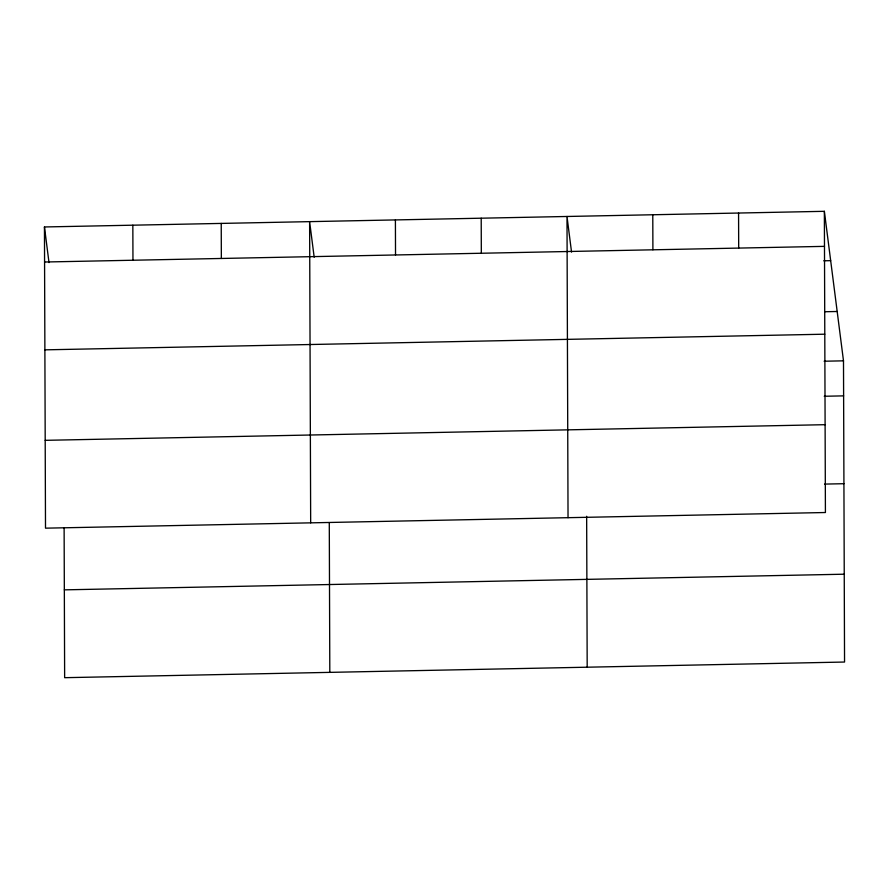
<?xml version="1.0" encoding="UTF-8"?>
<svg xmlns="http://www.w3.org/2000/svg" width="889" height="889" viewBox="0 0 889 889"><rect width="100%" height="100%" fill="white"/><g stroke="black" fill="none" stroke-linecap="round" stroke-linejoin="round"><path stroke-width="1.33" d="M824.359 211.315L825.414 512.52L45.506 528.166L44.45 226.962L824.359 211.315L843.494 360.834L844.55 662.038L64.641 677.685L64.119 528.144M44.572 262.011L824.481 246.364M823.759 260.799L830.682 260.655M824.725 311.739L837.182 311.494M44.883 349.844L824.792 334.197M824.125 361.223L843.494 360.834M824.247 396.261L843.617 395.872M45.195 440.333L825.103 424.686M824.559 484.094L843.928 483.705M64.33 589.851L844.239 574.205M571.549 252.109L566.993 216.483L568.038 517.687M314.184 257.277L309.616 221.639L310.672 522.854M44.45 226.962L49.006 262.599M738.57 213.038L738.692 248.087M652.782 214.76L652.904 249.809M586.651 516.298L587.184 667.206M481.205 218.205L481.327 253.254M395.405 219.927L395.527 254.965M329.286 522.832L329.808 672.362M221.228 223.417L221.35 258.466M132.839 225.195L132.961 260.233"/></g></svg>
